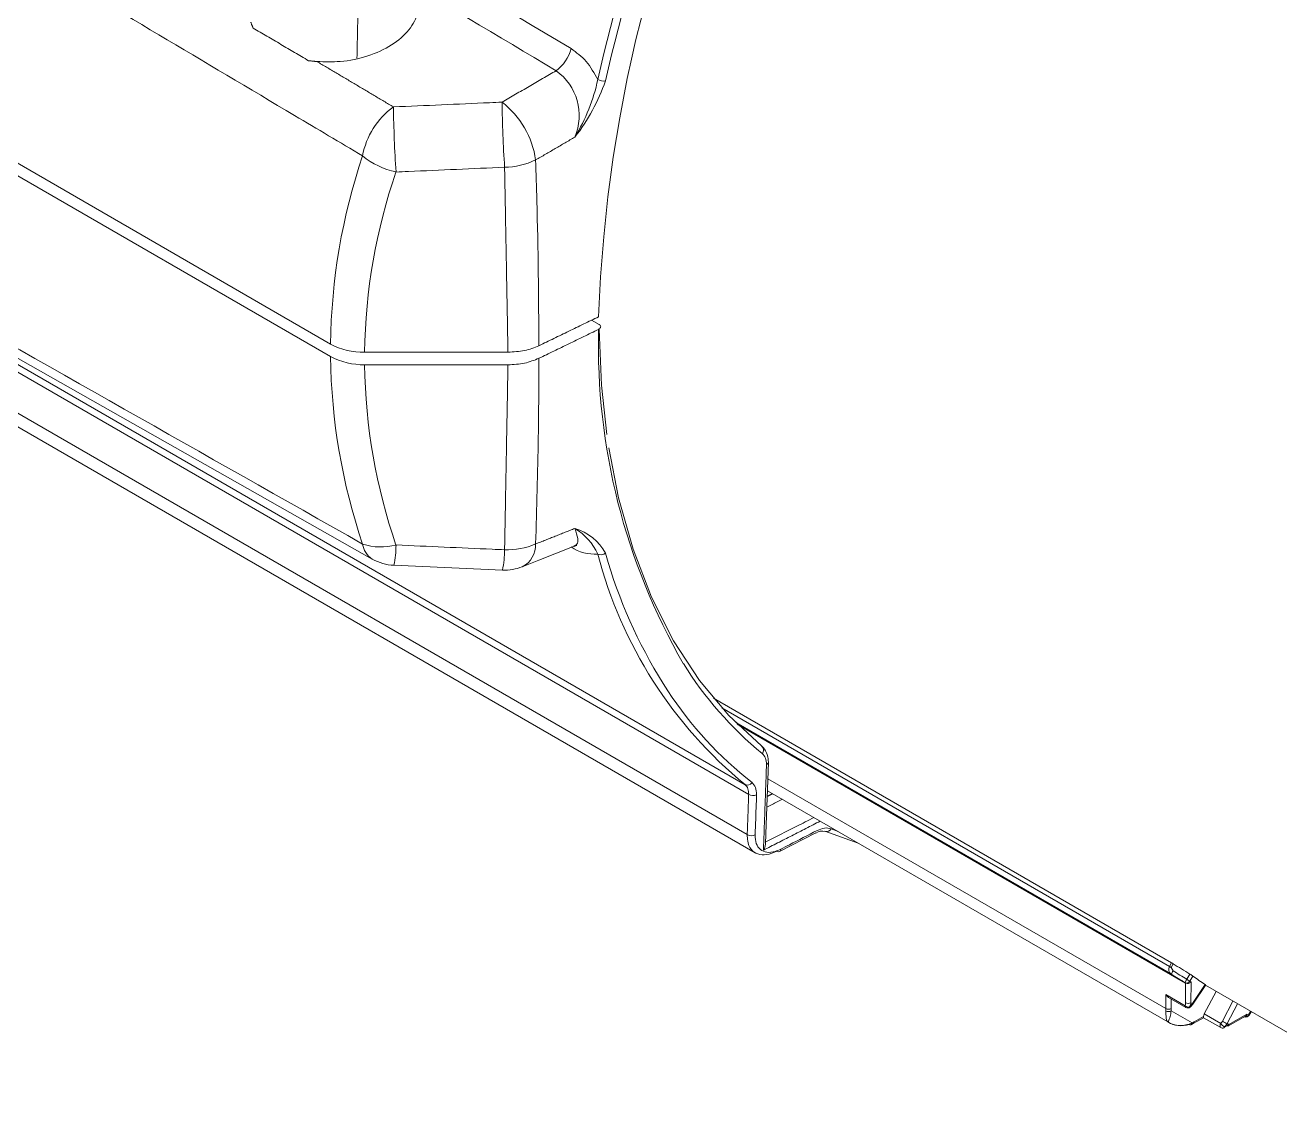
# Model space of a CAD drawing. Extents: x 8 to 113, y 2 to 87.
# Drawn here: x 20.662 to 23.919, y 62.248 to 65.093 of the extents above; entities that cross this region are included whole.
import ezdxf

# ---------------------------------------------------------------- set-up
doc = ezdxf.new("R2010")
doc.units = 0
doc.header["$MEASUREMENT"] = 0
doc.layers.add('OBJECT', color=7, linetype='CONTINUOUS')

msp = doc.modelspace()

# ---------------------------------------------------------------- linework, layer by layer
at = {"layer": 'OBJECT', "linetype": 'Continuous', "lineweight": 15}
for p, q in [((21.455, 64.2656), (18.143, 66.1776)), ((18.143, 66.1449), (21.455, 64.233)), ((19.7597, 64.7227), (22.5308, 63.1229)), ((22.5402, 63.0977), (19.7702, 64.6967)), ((19.6664, 64.6504), (22.5364, 62.9936)), ((19.6337, 64.6339), (22.5574, 62.9461)), ((22.1326, 64.3276), (22.1518, 64.3165)), ((21.9155, 64.2445), (21.5434, 64.2445)), ((21.9155, 64.2118), (21.5434, 64.2118)), ((22.1684, 63.7233), (22.1757, 63.6994)), ((21.6194, 63.6918), (21.9013, 63.6794)), ((22.4485, 63.3475), (23.6376, 62.6611)), ((22.4706, 63.322), (23.6321, 62.6515)), ((23.6373, 62.6312), (22.5064, 63.284)), ((22.5106, 63.2799), (23.6742, 62.6081)), ((22.5899, 63.1383), (23.6225, 62.5422)), ((22.5889, 63.1072), (23.6278, 62.5075)), ((22.6201, 62.9496), (22.7146, 62.9979)), ((22.8242, 62.9714), (22.7376, 63.0025)), ((22.7545, 63.0085), (22.7723, 63.0013)), ((23.6321, 62.6515), (23.6376, 62.6611)), ((23.6417, 62.6585), (23.6363, 62.649)), ((23.6363, 62.649), (23.6418, 62.6401)), ((23.6773, 62.6181), (23.6853, 62.6314)), ((23.6929, 62.6264), (23.685, 62.6134)), ((23.6728, 62.6092), (23.6743, 62.6081)), ((23.6737, 62.5575), (23.6742, 62.6081)), ((23.685, 62.6134), (23.6883, 62.6111)), ((23.6883, 62.6111), (23.6878, 62.5574)), ((23.6918, 62.555), (23.7248, 62.6045)), ((23.6932, 62.5537), (23.7263, 62.6034)), ((23.7256, 62.6025), (24.3391, 62.2483)), ((23.6225, 62.5422), (23.6229, 62.5783)), ((23.6229, 62.5783), (23.6726, 62.5496)), ((23.6299, 62.5709), (23.6747, 62.545)), ((23.6368, 62.5669), (23.6366, 62.542)), ((23.7533, 62.5865), (23.7224, 62.5282)), ((23.7696, 62.5095), (23.797, 62.5613)), ((23.6907, 62.5053), (23.6367, 62.5363)), ((23.6878, 62.5574), (23.6918, 62.555)), ((23.7224, 62.5282), (23.7651, 62.5036)), ((23.8091, 62.5543), (23.782, 62.5032)), ((23.786, 62.5009), (23.8334, 62.5276)), ((23.8334, 62.5276), (23.8371, 62.5259)), ((23.8371, 62.5259), (23.8424, 62.535)), ((23.8387, 62.5251), (23.844, 62.5341)), ((23.6938, 62.5034), (23.7207, 62.5186)), ((23.6959, 62.5079), (23.7207, 62.5219)), ((23.7207, 62.5186), (23.7655, 62.4928)), ((23.782, 62.5032), (23.786, 62.5009)), ((23.784, 62.4964), (23.8295, 62.5221))]:
    msp.add_line(p, q, dxfattribs=at)
at = {"layer": 'OBJECT', "linetype": 'Continuous', "lineweight": 15, "flags": 128}
for points in [[(18.2546, 65.5826), (18.9222, 65.2042), (21.5633, 63.7079)], [(22.1519, 64.3045), (22.1581, 64.1592), (22.1718, 64.0314)], [(22.177, 63.9966), (22.2024, 63.8668), (22.2401, 63.7334), (22.2879, 63.6096), (22.3454, 63.496), (22.4125, 63.3934), (22.4886, 63.3023), (22.5734, 63.2233)], [(21.9527, 63.688), (21.9957, 63.7051), (22.0872, 63.7413)], [(22.0874, 63.7405), (22.092, 63.7428), (22.0939, 63.743)], [(22.5839, 62.9682), (22.585, 62.9955), (22.5914, 63.1816)], [(23.6363, 62.649), (23.6357, 62.6493), (23.6351, 62.6497), (23.6346, 62.65), (23.6341, 62.6503), (23.6335, 62.6506), (23.633, 62.6509), (23.6325, 62.6512), (23.6321, 62.6515)], [(23.6859, 62.5459), (23.688, 62.5476), (23.6932, 62.5537)], [(23.6879, 62.5004), (23.6894, 62.5011), (23.6938, 62.5034)], [(23.6959, 62.5079), (23.6957, 62.5064), (23.6953, 62.5052), (23.6947, 62.5042), (23.6938, 62.5034), (23.6938, 62.5034)], [(23.7655, 62.4928), (23.7652, 62.493), (23.7641, 62.4943), (23.7635, 62.4962), (23.7635, 62.4984), (23.7641, 62.501), (23.7651, 62.5036)]]:
    msp.add_lwpolyline(points, dxfattribs=at)
at = {"layer": 'OBJECT', "linetype": 'Continuous', "lineweight": 15}
for centre, radius, start, end in [((26.3119, 64.0105), 4.2684, 152.3536, 167.2604), ((26.3106, 64.0115), 4.2468, 152.3536, 167.2604), ((25.8281, 64.2068), 3.6796, 152.1363, 177.9813), ((21.9819, 65.0557), 0.1001, 305.8532, 346.2349), ((21.9567, 64.858), 0.1436, 337.1866, 54.2644), ((21.6858, 65.0493), 0.4729, 328.5157, 348.1046), ((21.6849, 65.1169), 0.5122, 322.1075, 340.7453), ((22.1645, 64.9807), 0.033, 241.1967, 276.8826), ((21.7359, 64.7177), 0.201, 125.8589, 169.7124), ((24.9146, 64.9269), 3.2967, 180.8034, 183.7398), ((25.1965, 64.9392), 3.2968, 180.8034, 183.7397), ((21.7597, 64.711), 0.2298, 8.0137, 52.3569), ((23.0506, 64.2448), 1.5958, 161.4066, 179.2523), ((21.6691, 64.9145), 0.2074, 230.8563, 257.6915), ((21.9047, 64.914), 0.1898, 270.6002, 295.765), ((23.0411, 64.2241), 1.4979, 160.9976, 179.2202), ((23.802, 64.2611), 1.6518, 178.5216, 209.935), ((21.5377, 64.4163), 0.1719, 241.2234, 271.8808), ((21.5415, 64.3993), 0.1874, 242.5206, 270.5836), ((23.0327, 64.2527), 1.5778, 180.7172, 198.6986), ((23.0411, 64.2322), 1.4979, 180.7798, 199.0024), ((22.0536, 63.6623), 0.1301, 27.9684, 74.1459), ((22.0137, 63.6601), 0.148, 24.264, 59.3498), ((21.5856, 63.8917), 0.1524, 251.8738, 284.9549), ((21.5924, 63.7543), 0.0548, 187.7294, 237.8346), ((21.3675, 63.7446), 0.2574, 348.1537, 359.9721), ((21.6493, 63.7322), 0.2574, 348.1539, 359.9721), ((21.9138, 63.9166), 0.1846, 267.8018, 293.4471), ((21.9236, 63.7447), 0.0637, 297.1839, 2.2888), ((22.1412, 63.8333), 0.1126, 236.563, 273.7419), ((21.6249, 63.8167), 0.125, 240.4701, 267.4857), ((22.1566, 63.7379), 0.0187, 244.5953, 309.0894), ((23.2604, 64.0105), 1.1489, 194.5972, 230.5791), ((23.411, 64.0709), 1.29, 196.7384, 213.1213), ((21.9067, 63.8043), 0.125, 267.4858, 291.5891), ((23.2006, 63.9581), 0.9801, 212.1282, 230.3427), ((23.16, 63.9082), 0.9908, 213.1704, 231.911), ((22.5655, 63.2127), 0.0132, 316.5019, 53.2411), ((22.5407, 63.1853), 0.0502, 359.1361, 49.1941), ((22.5832, 63.1825), 0.00833, 292.1711, 353.2364), ((22.5854, 63.1817), 0.00612, 358.699, 27.6722), ((22.5367, 63.136), 0.0143, 245.8769, 327.7068), ((22.5513, 63.1166), 0.0219, 239.6635, 295.4652), ((22.5475, 63.0124), 0.0219, 239.528, 295.5206), ((22.7311, 62.9738), 0.0289, 75.3402, 124.795), ((22.7311, 62.9738), 0.0289, 75.3402, 124.795), ((22.7311, 62.9738), 0.0289, 75.3402, 124.795), ((22.743, 63.0142), 0.0129, 245.4388, 333.812), ((22.5528, 62.9707), 0.0312, 325.5035, 355.3886), ((22.6179, 62.956), 0.007, 231.0111, 289.1398), ((22.6168, 62.9551), 0.00668, 300.923, 3.8842), ((23.6455, 62.6441), 0.0153, 151.3052, 237.6422), ((23.6672, 62.6216), 0.0314, 143.9195, 162.2191), ((23.6082, 62.5057), 0.1475, 54.939, 58.4705), ((23.7023, 62.5999), 0.031, 144.054, 162.6211), ((23.6766, 62.6179), 0.00955, 246.2818, 331.8976), ((23.6792, 62.6196), 0.0125, 246.99, 316.8766), ((25.0341, 64.8632), 2.6233, 238.8526, 239.051), ((23.6402, 62.5877), 0.0197, 208.368, 238.3511), ((23.6297, 62.5556), 0.0152, 241.9281, 296.9107), ((23.7037, 62.5414), 0.0812, 179.4492, 183.9756), ((23.6292, 62.5484), 0.0142, 242.6533, 301.7973), ((23.709, 62.5412), 0.0724, 179.383, 183.9155), ((23.6451, 62.5574), 0.0286, 344.057, 0.1315), ((23.6814, 62.5593), 0.0131, 228.0614, 282.7296), ((23.6776, 62.5491), 0.00495, 173.8969, 234.8676), ((23.6809, 62.5709), 0.0152, 241.9281, 296.9107), ((23.6797, 62.5537), 0.01, 240.0027, 308.5016), ((23.6517, 62.5631), 0.0366, 333.0981, 350.976), ((23.6611, 62.5747), 0.0365, 309.4385, 327.338), ((23.6858, 62.5477), 0.00188, 218.5521, 275.3907), ((23.6905, 62.5524), 0.00294, 27.0142, 64.177), ((23.7344, 62.5215), 0.0138, 150.932, 178.2195), ((23.8287, 62.5297), 0.00915, 259.2754, 335.8846), ((23.8251, 62.5295), 0.00855, 300.1913, 346.8061), ((23.8424, 62.5344), 0.01, 237.7055, 248.2542), ((23.6623, 62.5626), 0.065, 237.9641, 288.684), ((23.6612, 62.5627), 0.0645, 238.7869, 297.1616), ((23.6861, 62.5052), 0.00516, 235.0162, 291.3646), ((23.6854, 62.5051), 0.00535, 299.0112, 1.6398), ((23.6587, 62.5736), 0.0755, 295.077, 299.4861), ((23.8045, 62.5211), 0.0838, 179.4004, 181.6522), ((23.7489, 62.5204), 0.0234, 313.8899, 332.276), ((23.7881, 62.5185), 0.0274, 212.8998, 241.6273), ((23.7705, 62.5014), 0.01, 240.0027, 287.389), ((23.8197, 62.5922), 0.0967, 238.7751, 247.0407), ((23.7722, 62.4945), 0.00286, 296.3502, 357.038), ((23.751, 62.5201), 0.0353, 312.9809, 331.2877), ((23.7544, 62.5413), 0.0513, 293.7822, 308.0358), ((23.7811, 62.5004), 0.00494, 305.25, 5.1573), ((23.8301, 62.5302), 0.01, 251.8936, 329.5499)]:
    msp.add_arc(centre, radius, start, end, dxfattribs=at)
for centre, major_axis, ratio, start_param, end_param in [((25.2332, 64.6765), (4.3993, -2.5371), 0.50212, 4.639366, 4.649489), ((25.2191, 64.6847), (4.4302, -2.5549), 0.503508, 4.645001, 4.653179), ((25.2183, 64.6852), (4.4252, -2.552), 0.50212, 4.645001, 4.653179), ((25.0717, 64.7698), (1.322, 2.181), 0.577193, 3.095302, 3.121547)]:
    msp.add_ellipse(centre, major_axis=major_axis, ratio=ratio, start_param=start_param, end_param=end_param, dxfattribs=at)
for points, knots in [([(21.5382, 64.7536), (21.4794, 64.7885), (21.1855, 64.9631), (20.0706, 65.6255), (19.0146, 66.253), (18.1938, 66.7409)], [0, 0, 0, 0, 0.052722, 0.263609, 1, 1, 1, 1]), ([(19.1838, 66.7541), (19.209, 66.7391), (19.3507, 66.6548), (19.9583, 66.2934), (20.8981, 65.7343), (21.7216, 65.2446), (22.0792, 65.0319)], [0, 0, 0, 0, 0.026129, 0.146813, 0.629552, 1, 1, 1, 1]), ([(22.0406, 64.9746), (21.7374, 65.155), (21.131, 65.5159), (20.166, 66.0903), (19.5042, 66.4843), (19.1455, 66.6978)], [0, 0, 0, 0, 0.314137, 0.628275, 1, 1, 1, 1]), ([(18.1938, 65.6403), (18.2486, 65.6093), (18.5386, 65.4451), (19.6533, 64.8139), (20.7133, 64.2138), (21.5382, 63.7469)], [0, 0, 0, 0, 0.049218, 0.260105, 1, 1, 1, 1]), ([(21.4199, 64.9983), (21.44, 64.9976), (21.4846, 64.9962), (21.5533, 65.0107), (21.6161, 65.0394), (21.662, 65.0794), (21.6852, 65.1259), (21.6843, 65.1632), (21.6756, 65.1828), (21.6735, 65.1876)], [0, 0, 0, 0, 0.132307, 0.294527, 0.457212, 0.620426, 0.783854, 0.947085, 1, 1, 1, 1]), ([(22.0792, 65.0319), (22.093, 65.0219), (22.1203, 65.0021), (22.1392, 64.9684), (22.1486, 64.9518)], [0, 0, 0, 0, 0.505218, 1, 1, 1, 1]), ([(21.6182, 64.8806), (21.7014, 64.8843), (21.7953, 64.8884), (21.8893, 64.8925), (21.9, 64.893)], [0, 0, 0, 0, 0.885696, 1, 1, 1, 1]), ([(21.9873, 64.7431), (21.9884, 64.7079), (21.9936, 64.5473), (21.9949, 64.3867), (21.9959, 64.2614)], [0, 0, 0, 0, 0.219221, 1, 1, 1, 1]), ([(21.9067, 64.7242), (21.8235, 64.7206), (21.7296, 64.7164), (21.6356, 64.7123), (21.6249, 64.7118)], [0, 0, 0, 0, 0.885696, 1, 1, 1, 1]), ([(22.1508, 64.3038), (22.152, 64.3045), (22.1543, 64.3059), (22.1561, 64.3087), (22.1563, 64.3116), (22.1548, 64.3144), (22.1527, 64.3158), (22.1518, 64.3165)], [0, 0, 0, 0, 0.20345, 0.406901, 0.610349, 0.813792, 1, 1, 1, 1]), ([(21.9959, 64.2614), (21.9838, 64.2565), (21.9596, 64.2468), (21.9302, 64.2453), (21.9155, 64.2445)], [0, 0, 0, 0, 0.5, 1, 1, 1, 1]), ([(21.9155, 64.2118), (21.9302, 64.2126), (21.9596, 64.2141), (21.9838, 64.2239), (21.9959, 64.2287)], [0, 0, 0, 0, 0.5, 1, 1, 1, 1]), ([(21.9959, 64.2287), (21.9955, 64.1607), (21.9948, 64.0001), (21.99, 63.8397), (21.9873, 63.7472)], [0, 0, 0, 0, 0.423826, 1, 1, 1, 1]), ([(22.0868, 63.7424), (22.0893, 63.7434), (22.0963, 63.7461), (22.0982, 63.7607), (22.0923, 63.7781), (22.0891, 63.7874)], [0, 0, 0, 0, 0.211144, 0.576885, 1, 1, 1, 1]), ([(21.6249, 63.7445), (21.7081, 63.7408), (21.802, 63.7367), (21.896, 63.7326), (21.9067, 63.7321)], [0, 0, 0, 0, 0.885696, 1, 1, 1, 1]), ([(22.5864, 63.1748), (22.5859, 63.1808), (22.5851, 63.1929), (22.5785, 63.2), (22.5751, 63.2035)], [0, 0, 0, 0, 0.494002, 1, 1, 1, 1]), ([(22.5402, 63.0977), (22.54, 63.1029), (22.5396, 63.1136), (22.5338, 63.1198), (22.5308, 63.1229)], [0, 0, 0, 0, 0.487928, 1, 1, 1, 1]), ([(22.5487, 63.1283), (22.5523, 63.1246), (22.5595, 63.117), (22.5603, 63.1036), (22.5607, 63.0968)], [0, 0, 0, 0, 0.488115, 1, 1, 1, 1]), ([(22.5607, 63.0968), (22.5604, 63.0889), (22.5592, 63.0542), (22.5579, 63.0196), (22.5569, 62.9927)], [0, 0, 0, 0, 0.226062, 1, 1, 1, 1]), ([(22.6276, 63.0849), (22.6187, 63.0803), (22.6053, 63.0735), (22.5918, 63.0666), (22.5874, 63.0643)], [0, 0, 0, 0, 0.666068, 1, 1, 1, 1]), ([(22.5833, 62.9734), (22.6105, 62.9872), (22.6526, 63.0086), (22.6945, 63.0301), (22.7093, 63.0377)], [0, 0, 0, 0, 0.647016, 1, 1, 1, 1]), ([(22.6135, 62.9506), (22.6045, 62.9468), (22.5864, 62.9393), (22.5628, 62.9415), (22.5454, 62.9539), (22.537, 62.9729), (22.5366, 62.9879), (22.5364, 62.9936)], [0, 0, 0, 0, 0.216872, 0.433758, 0.650331, 0.866771, 1, 1, 1, 1]), ([(22.5569, 62.9927), (22.5574, 62.9848), (22.5583, 62.9691), (22.5696, 62.9534), (22.5868, 62.9462), (22.6059, 62.9478), (22.6186, 62.9534), (22.6235, 62.9556)], [0, 0, 0, 0, 0.216801, 0.433618, 0.650078, 0.866406, 1, 1, 1, 1]), ([(22.6235, 62.9556), (22.6309, 62.9594), (22.6624, 62.9755), (22.6938, 62.9916), (22.7178, 63.0039)], [0, 0, 0, 0, 0.237767, 1, 1, 1, 1]), ([(22.7178, 63.0039), (22.7243, 63.0067), (22.738, 63.0125), (22.7488, 63.0099), (22.7545, 63.0085)], [0, 0, 0, 0, 0.474047, 1, 1, 1, 1]), ([(23.6376, 62.6611), (23.6384, 62.6606), (23.6397, 62.6598), (23.6412, 62.6589), (23.6417, 62.6585)], [0, 0, 0, 0, 0.642146, 1, 1, 1, 1]), ([(23.7248, 62.6045), (23.7253, 62.6042), (23.7261, 62.6036), (23.7262, 62.6035), (23.7262, 62.6035)], [0, 0, 0, 0, 0.547272, 1, 1, 1, 1]), ([(23.6278, 62.5075), (23.6278, 62.5075), (23.6276, 62.5076), (23.6264, 62.5084), (23.6243, 62.5117), (23.6235, 62.5204), (23.6229, 62.5314), (23.6227, 62.5358)], [0, 0, 0, 0, 0.005589, 0.029694, 0.321684, 0.734557, 1, 1, 1, 1]), ([(23.6367, 62.5363), (23.6359, 62.5312), (23.6344, 62.5225), (23.6315, 62.5144), (23.6295, 62.5099), (23.6283, 62.5081), (23.628, 62.5076), (23.6278, 62.5075), (23.6278, 62.5075), (23.6278, 62.5075), (23.6278, 62.5075)], [0, 0, 0, 0, 0.273161, 0.462776, 0.684312, 0.850302, 0.926934, 0.964116, 0.994883, 1, 1, 1, 1])]:
    msp.add_open_spline(points, degree=3, knots=knots, dxfattribs=at)
for points in [[(21.5293, 65.2728), (21.5235, 65.0073)], [(21.254, 65.0853), (21.248, 65.1003)], [(21.3978, 65.0005), (21.254, 65.0853)], [(21.4199, 64.9983), (21.3978, 65.0005)], [(21.4199, 64.9983), (21.6182, 64.8806)], [(21.9, 64.893), (22.0406, 64.9746)], [(22.0891, 64.8023), (21.9873, 64.7431)], [(21.9155, 64.2445), (21.9067, 64.7242)], [(21.9959, 64.2614), (22.1508, 64.3364)], [(22.1508, 64.3038), (21.9959, 64.2287)], [(21.9067, 63.7321), (21.9155, 64.2118)], [(21.9873, 63.7472), (22.0891, 63.7874)], [(22.5785, 62.953), (22.5864, 63.1748)], [(22.5364, 62.9936), (22.5402, 63.0977)], [(22.5883, 63.0923), (22.6023, 63.0995)], [(22.7257, 63.0282), (22.5785, 62.953)], [(23.6742, 62.6081), (23.6743, 62.6081)]]:
    msp.add_open_spline(points, degree=1, dxfattribs=at)

doc.saveas('drawing.dxf')
